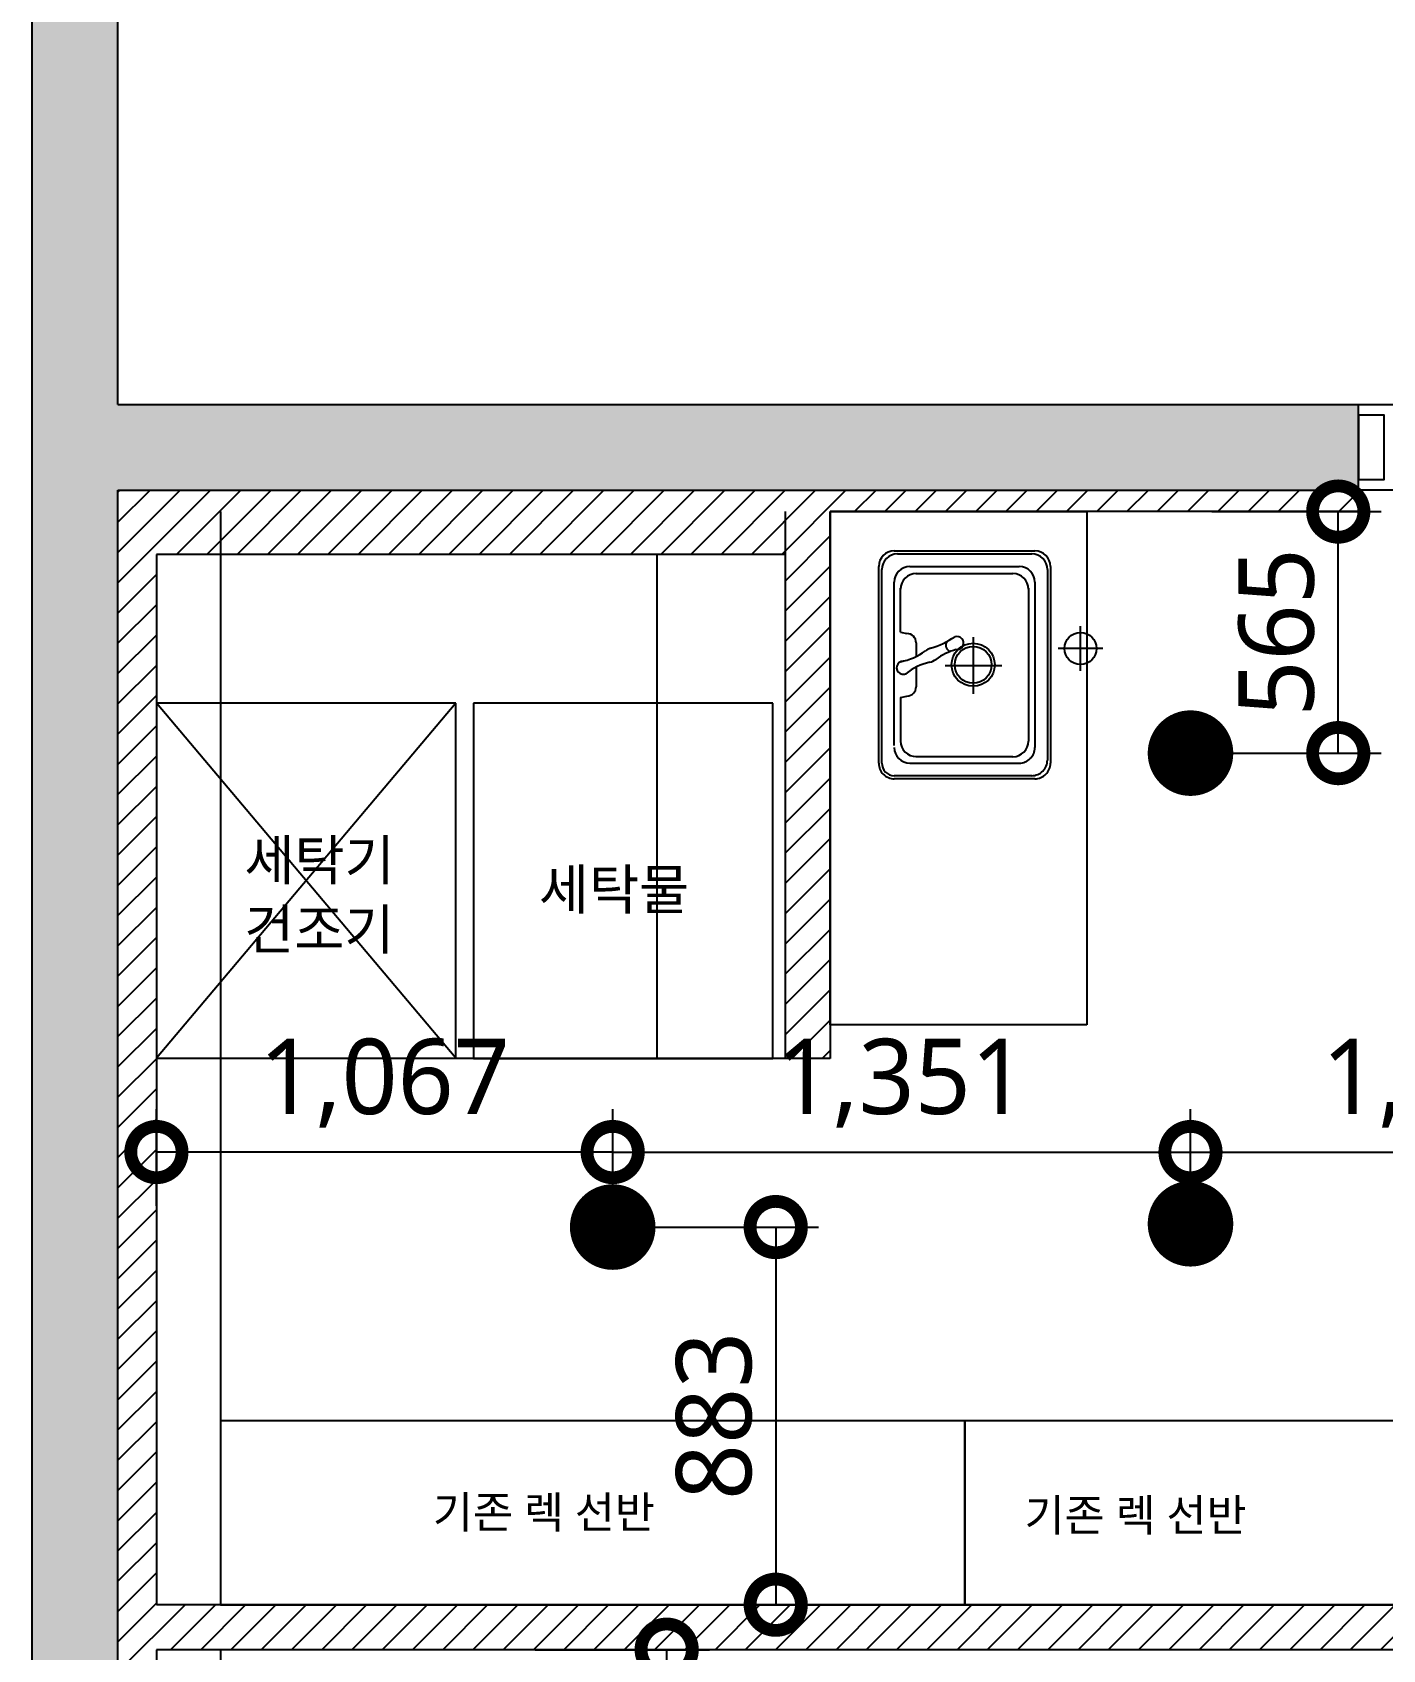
# Model space of a CAD drawing. Header units: metres. Extents: x 11578468 to 47831421, y -58341524 to -14256839.
# Drawn here: x 23742704 to 23745860, y -29037011 to -29033231 of the extents above; entities that cross this region are included whole.
import ezdxf

# ---------------------------------------------------------------- set-up
doc = ezdxf.new("R2010")
doc.units = ezdxf.units.M
doc.header["$LTSCALE"] = 50
doc.header["$MEASUREMENT"] = 0
doc.layers.get('0').update_dxf_attribs({"linetype": 'CONTINUOUS'})
doc.layers.get('DEFPOINTS').update_dxf_attribs({"linetype": 'CONTINUOUS'})
for name, color, linetype in [('03-TEXT', 3, 'CONTINUOUS'), ('CO-DOOR', 8, 'CONTINUOUS'), ('S-DIM', 7, 'CONTINUOUS'), ('wall', 3, 'CONTINUOUS')]:
    doc.layers.add(name, color=color, linetype=linetype)
doc.styles.add('DAWIN', font='NanumSquareR.ttf')
doc.styles.add('맑은 고딕', font='malgun.ttf')
doc.dimstyles.new('80', dxfattribs={"dimscale": 80, "dimtxt": 2.2, "dimasz": 3, "dimexe": 1.25, "dimexo": 0.625, "dimtad": 1, "dimdec": 0, "dimzin": 0, "dimdsep": 46, "dimlunit": 6, "dimtxsty": 'DAWIN', "dimblk1": 'DOTSMALL', "dimblk2": 'DOTSMALL', "dimsah": 1, "dimcen": 0.001, "dimclrd": 1, "dimclre": 1, "dimclrt": 3, "dimadec": 0, "dimazin": 0, "dimtfac": 1, "dimtdec": 0, "dimtix": 1, "dimtmove": 2, "dimatfit": 3, "dimldrblk": 'DOTSMALL', "dimfxl": 1.25, "dimtolj": 1, "dimtzin": 0, "dimarcsym": 0})
pattern_1 = [(45, (35200, -25360), (-35.35533906, 35.35533906), [])]

# ---------------------------------------------------------------- blocks, each defined once
blk = doc.blocks.new('슬하_전기')
at = {"layer": 'CO-DOOR'}
h = blk.add_hatch(color=256, dxfattribs=at)
h.dxf.hatch_style = 1
h.paths.add_polyline_path([(11573349.8, -14326146.7), (11557549.8, -14326146.7), (11557549.8, -14341751.7), (11557749.8, -14341751.7), (11557749.8, -14341136.7), (11557909.8, -14341136.7), (11557909.8, -14340351.7), (11557749.8, -14340351.7), (11557749.8, -14330996.7), (11560649.8, -14330996.7), (11560649.8, -14330796.7), (11557749.8, -14330796.7), (11557749.8, -14326346.7), (11560449.8, -14326346.7), (11560449.8, -14329796.7), (11560649.8, -14329796.7), (11560649.8, -14326346.7), (11565749.8, -14326346.7), (11565749.8, -14329396.7), (11565949.8, -14329396.7), (11565949.8, -14326346.7), (11569149.8, -14326346.7), (11569149.8, -14329396.7), (11569349.8, -14329396.7), (11569349.8, -14328646.7), (11569949.8, -14328646.7), (11569949.8, -14328557.2), (11569939.8, -14328557.2), (11569939.8, -14328517.2), (11569949.8, -14328446.7), (11569349.8, -14328446.7), (11569349.8, -14326346.7), (11571549.8, -14326346.7), (11571549.8, -14328446.7), (11570949.8, -14328446.7), (11570949.8, -14328517.2), (11570959.8, -14328517.2), (11570959.8, -14328571.7), (11570949.8, -14328571.7), (11570949.8, -14328646.7), (11571749.8, -14328646.7), (11571749.8, -14328151.7), (11574897.8, -14328151.7), (11574897.8, -14327746.7), (11571749.8, -14327746.7), (11571749.8, -14326346.7), (11573349.8, -14326346.7)])
h.paths.add_polyline_path([(11565549.8, -14330996.7), (11570049.8, -14330996.7), (11570049.8, -14330796.7), (11564799.8, -14330796.7), (11564799.8, -14330821.7), (11564799.8, -14330971.7), (11564799.8, -14330996.7), (11564799.8, -14331246.7), (11565549.8, -14331246.7)], flags=17)
h.paths.add_polyline_path([(11571829.8, -14330796.7), (11571549.8, -14330796.7), (11571049.8, -14330796.7), (11571049.8, -14330996.7), (11571049.8, -14331306.7), (11571829.8, -14331306.7)], flags=17)
h.paths.add_polyline_path([(11578227.8, -14326146.7), (11577349.8, -14326146.7), (11577349.8, -14326346.7), (11577349.8, -14326946.7), (11578027.8, -14326946.7), (11578027.8, -14327746.7), (11577547.8, -14327746.7), (11577547.8, -14328046.7), (11578027.8, -14328046.7), (11578027.8, -14328046.7), (11578227.8, -14328046.7)])
h.paths.add_polyline_path([(11578227.8, -14328896.7), (11578077.8, -14328896.7), (11578027.8, -14328896.7), (11578027.8, -14329646.7), (11578227.8, -14329646.7)])
h.paths.add_polyline_path([(11578227.8, -14330196.7), (11578077.8, -14330196.7), (11578027.8, -14330196.7), (11578027.8, -14330355.7), (11577465.8, -14330355.7), (11577465.8, -14331196.7), (11578027.8, -14331196.7), (11578027.8, -14331296.7), (11578227.8, -14331296.7)])
h.paths.add_polyline_path([(11578227.8, -14332526.7), (11578077.8, -14332526.7), (11578027.8, -14332526.7), (11578027.8, -14333091.7), (11578227.8, -14333091.7)])
h.paths.add_polyline_path([(11577949.8, -14337701.7), (11577349.8, -14337701.7), (11577349.8, -14338401.7), (11577949.8, -14338401.7)])
h.paths.add_polyline_path([(11572906.8, -14340321.7), (11572426.8, -14340321.7), (11572426.8, -14341101.7), (11572906.8, -14341101.7)], flags=17)
h.paths.add_polyline_path([(11565399.8, -14340036.7), (11564914.8, -14340036.7), (11564914.8, -14340811.7), (11565399.8, -14340811.7)], flags=17)
h = blk.add_hatch(dxfattribs=at)
h.set_pattern_fill('_USER', color=256, scale=50, angle=45, pattern_type=0)
h.set_pattern_definition(pattern_1)
h.paths.add_polyline_path([(11563603.8, -14330996.7), (11563498.8, -14330996.7), (11563498.8, -14333601.7), (11563398.8, -14333601.7), (11563398.8, -14333706.7), (11563498.8, -14333706.7), (11563603.8, -14333706.7)])
h.paths.add_polyline_path([(11559696, -14329805.8), (11559995, -14329805.8), (11559995, -14329603.3), (11559696, -14329603.3)])
h.paths.add_polyline_path([(11567716.8, -14333601.7), (11567616.8, -14333601.7), (11567616.8, -14333706.7), (11567716.8, -14333706.7), (11567821.8, -14333706.7), (11567821.8, -14331376.7), (11567807.3, -14331376.7, -1), (11567732.3, -14331376.7)], flags=17)
h = blk.add_hatch(dxfattribs=at)
h.set_pattern_fill('_USER', color=256, scale=50, angle=45, pattern_type=0)
h.set_pattern_definition(pattern_1)
h.paths.add_polyline_path([(11557839.8, -14333601.7), (11557839.8, -14331146.7), (11559309.8, -14331146.7), (11559309.8, -14332324.7), (11559414.8, -14332324.7), (11559414.8, -14331046.7), (11560649.8, -14331046.7), (11560649.8, -14330996.7), (11557749.8, -14330996.7), (11557749.8, -14340351.7), (11557909.8, -14340351.7), (11557909.8, -14341136.7), (11557749.8, -14341136.7), (11557749.8, -14341551.7), (11557819.8, -14341551.7), (11557819.8, -14341206.7), (11557979.8, -14341206.7), (11557979.8, -14340281.7), (11557839.8, -14340281.7), (11557839.8, -14338131.7), (11559536.8, -14338131.7), (11559536.8, -14338026.7), (11557839.8, -14338026.7), (11557839.8, -14333706.7), (11560860.8, -14333706.7), (11560860.8, -14333806.7), (11560965.8, -14333806.7), (11560965.8, -14333706.7), (11562498.8, -14333706.7), (11562498.8, -14333601.7)])
for p, q in [((11557549.8, -14341751.7), (11557549.8, -14326146.7)), ((11557749.8, -14330796.7), (11557749.8, -14326346.7)), ((11557749.8, -14330796.7), (11560649.8, -14330796.7)), ((11560649.8, -14330996.7), (11560649.8, -14330796.7)), ((11557749.8, -14340351.7), (11557749.8, -14330996.7)), ((11557749.8, -14330996.7), (11560649.8, -14330996.7)), ((11558743.7, -14330996.7), (11558743.7, -14330996.7)), ((11559309.8, -14331046.7), (11559309.8, -14332324.7)), ((11559414.8, -14331046.7), (11559414.8, -14332324.7)), ((11559414.8, -14332246.7), (11559414.8, -14331046.7)), ((11559414.8, -14331046.7), (11560014.8, -14331046.7)), ((11560014.8, -14331046.7), (11560014.8, -14332246.7)), ((11559009.8, -14331146.7), (11559009.8, -14332324.7)), ((11559564.6, -14331138.5), (11559893.2, -14331138.5)), ((11559571.9, -14331145.8), (11559885.9, -14331145.8)), ((11559528.1, -14331634.8), (11559528.1, -14331175)), ((11559535.4, -14331634.8), (11559535.4, -14331182.3)), ((11559601.1, -14331175), (11559856.7, -14331175)), ((11559922.4, -14331182.3), (11559922.4, -14331627.5)), ((11559929.7, -14331175), (11559929.7, -14331634.8)), ((11559564.6, -14331593.1), (11559564.6, -14331211.5)), ((11559579.2, -14331328.2), (11559579.2, -14331226.1)), ((11559615.3, -14331191.7), (11559841.7, -14331191.7)), ((11559878.6, -14331226.1), (11559878.6, -14331583)), ((11559893.2, -14331211.5), (11559893.2, -14331598.3)), ((11559579.2, -14331328.2), (11559593.8, -14331331.9)), ((11559749.5, -14331472.5), (11559749.5, -14331340)), ((11559999.8, -14331419.2), (11559999.8, -14331314.2)), ((11559615.7, -14331353.8), (11559615.7, -14331385.1)), ((11560052.3, -14331366.7), (11559947.3, -14331366.7)), ((11559615.7, -14331410), (11559615.7, -14331456.7)), ((11559683.3, -14331406.2), (11559815.8, -14331406.2)), ((11559579.2, -14331481.6), (11559593.8, -14331477.9)), ((11559579.2, -14331481.6), (11559579.2, -14331583.6)), ((11558539.8, -14331494.2), (11557839.8, -14331494.2)), ((11557839.8, -14331494.2), (11557839.8, -14332324.2)), ((11558539.8, -14331494.2), (11557839.8, -14332324.2)), ((11558539.8, -14332324.2), (11557839.8, -14331494.2)), ((11558539.8, -14332324.2), (11558539.8, -14331494.2)), ((11559280.7, -14331494.7), (11558580.7, -14331494.7)), ((11558580.7, -14331494.7), (11558580.7, -14332324.7)), ((11559280.7, -14332324.7), (11559280.7, -14331494.7)), ((11559601.1, -14331634.8), (11559856.7, -14331634.8)), ((11559615.3, -14331619.5), (11559841.7, -14331619.5)), ((11559885.9, -14331664), (11559564.6, -14331664)), ((11559893.2, -14331671.3), (11559564.6, -14331671.3)), ((11560014.8, -14332246.7), (11559414.8, -14332246.7)), ((11557839.8, -14332324.2), (11558539.8, -14332324.2)), ((11559309.8, -14332324.7), (11557839.8, -14332324.7)), ((11558580.7, -14332324.7), (11559280.7, -14332324.7)), ((11559729.8, -14333171.7), (11557989.8, -14333171.7)), ((11557989.8, -14333171.7), (11557989.8, -14333601.7)), ((11559729.8, -14333601.7), (11559729.8, -14333171.7)), ((11560734.8, -14333171.7), (11559729.8, -14333171.7)), ((11559729.8, -14333171.7), (11559729.8, -14333601.7)), ((11557749.8, -14333496.7), (11557749.8, -14333496.7)), ((11557749.8, -14333596.7), (11557749.8, -14333596.7)), ((11557989.8, -14333601.7), (11559729.8, -14333601.7)), ((11559729.8, -14333601.7), (11560734.8, -14333601.7))]:
    blk.add_line(p, q, dxfattribs=at)
for points in [[(11560649.8, -14330796.7), (11564799.8, -14330796.7), (11564799.8, -14330996.7), (11560649.8, -14330996.7)], [(11560649.8, -14330971.7), (11560709.8, -14330971.7), (11560709.8, -14330821.7), (11560649.8, -14330821.7)]]:
    blk.add_lwpolyline(points, close=True, dxfattribs=at)
for points in [[(11560649.8, -14330996.7), (11560649.8, -14331046.7), (11559414.8, -14331046.7)], [(11557989.8, -14331046.7), (11557989.8, -14333601.7)], [(11559309.8, -14331146.7), (11557839.8, -14331146.7)], [(11557839.8, -14331146.7), (11557839.8, -14333601.7)], [(11559414.8, -14332324.7), (11559309.8, -14332324.7)], [(11562498.8, -14333601.7), (11557839.8, -14333601.7)], [(11560860.8, -14333706.7), (11557839.8, -14333706.7)], [(11557839.8, -14333706.7), (11557839.8, -14338026.7)], [(11557989.8, -14333706.7), (11557989.8, -14338026.7)]]:
    blk.add_lwpolyline(points, dxfattribs=at)
blk.add_circle((11559999.8, -14331366.7), 37.5, dxfattribs=at)
for centre, major_axis, start_param, end_param in [((11559564.6, -14331175), (25.8, 25.8), 0.785398, 2.356194), ((11559571.9, -14331182.3), (-25.8, 25.8), -0.785398, 0.785398), ((11559885.9, -14331182.3), (-25.8, 25.8), 3.926991, 5.497787), ((11559893.2, -14331175), (-25.8, 25.8), 3.926991, 5.497787), ((11559601.1, -14331211.5), (25.8, 25.8), 0.785398, 2.356194), ((11559856.7, -14331211.5), (25.8, 25.8), 5.497787, 7.068583), ((11559615.7, -14331228.2), (-25.8, 25.8), -0.785398, 0.785398), ((11559841.7, -14331228.2), (-25.8, 25.8), 3.926991, 5.497787), ((11559593.8, -14331353.8), (15.5, 15.5), 5.497787, 7.068583), ((11559590, -14331167.2), (188.1, 87.8), 4.564448, 4.869089), ((11559711, -14331354), (10.9, 10.9), 3.83032, 7.384893), ((11559552.9, -14331257.7), (130.6, 56.6), 4.487831, 4.939146), ((11559660.1, -14331403.1), (-27.2, 27.2), -0.49653, -0.149859), ((11559745.8, -14331506.9), (100.6, 100.6), 1.043672, 1.419325), ((11559700.1, -14331358.9), (10.9, 10.9), 1.800231, 3.63701), ((11559748.9, -14331404.8), (-35.6, 35.6), -0.785398, 5.497787), ((11559748.9, -14331404.8), (42.3, 8.1), 1.381641, 7.664826), ((11559585.3, -14331411.5), (4.5, 14.7), 0.284328, 4.299638), ((11559679.9, -14331537.2), (100.6, 100.6), 1.014724, 1.458889), ((11559638.8, -14331361.2), (27.2, 27.2), 4.156317, 4.560918), ((11559593.8, -14331456), (15.5, 15.5), 3.926991, 5.497787), ((11559601.1, -14331598.3), (-25.8, 25.8), 0.785398, 2.356194), ((11559615.7, -14331583), (-25.8, 25.8), 0.785398, 2.356194), ((11559841.4, -14331582.4), (26.3, 26.3), 3.934504, 5.479647), ((11559856.7, -14331598.3), (-25.8, 25.8), 2.356194, 3.926991), ((11559564.6, -14331634.8), (25.8, 25.8), 2.356194, 3.926991), ((11559564.6, -14331634.8), (20.7, 20.7), 2.356194, 3.926991), ((11559885.9, -14331627.5), (-25.8, 25.8), 2.356194, 3.926991), ((11559893.2, -14331634.8), (-25.8, 25.8), 2.356194, 3.926991)]:
    blk.add_ellipse(centre, major_axis=major_axis, ratio=1, start_param=start_param, end_param=end_param, dxfattribs=at)
at = {"layer": 'CO-DOOR', "style": '맑은 고딕'}
for s, p in [('세탁기', (11558045.4, -14331908.2)), ('세탁물', (11558733.8, -14331976.5)), ('건조기', (11558044.8, -14332069.7))]:
    blk.add_text(s, height=93.33, rotation=360, dxfattribs=at).set_placement(p)
for p in [(11558486.1, -14333422.8), (11559869, -14333429.7)]:
    blk.add_text('기존 렉 선반', height=74.67, dxfattribs=at).set_placement(p)
blk = doc.blocks.new('6dlscl')
at = {"layer": '03-TEXT', "color": 10, "const_width": 100}
blk.add_lwpolyline([(11557221.8, -14273734, 1), (11557221.8, -14273834, 1)], format="xyb", close=True, dxfattribs=at)
blk = doc.blocks.new('_DOTSMALL')
at = {"color": 0, "linetype": 'ByBlock', "const_width": 0.5}
blk.add_lwpolyline([(-0.0625, 0, 1), (0.0625, 0, 1)], format="xyb", close=True, dxfattribs=at)
blk = doc.blocks.new('*D2657')
at = {"layer": 'DEFPOINTS', "color": 0}
for p in [(23744060.3, -29036022.9), (23744060.3, -29036905.6), (23744441.4, -29036905.6)]:
    blk.add_point(p, dxfattribs=at)
at = {"layer": 'S-DIM', "color": 1, "lineweight": -2, "ltscale": 10}
for p, q in [((23744110.3, -29036022.9), (23744541.4, -29036022.9)), ((23744441.4, -29036022.9), (23744441.4, -29036905.6)), ((23744110.3, -29036905.6), (23744541.4, -29036905.6))]:
    blk.add_line(p, q, dxfattribs=at)
at = {"layer": 'S-DIM', "color": 1, "lineweight": -2, "xscale": 240, "yscale": 240, "zscale": 240}
for p, rotation in [((23744441.4, -29036022.9), 90), ((23744441.4, -29036905.6), 270)]:
    blk.add_blockref('_DOTSMALL', p, dxfattribs=dict(at, rotation=rotation))
at = {"layer": 'S-DIM', "color": 3, "ltscale": 10, "insert": (23744297.5, -29036464.2), "char_height": 176, "attachment_point": 5, "rotation": 90, "style": 'DAWIN'}
blk.add_mtext('\\A1;883', dxfattribs=at)
blk = doc.blocks.new('*D2658')
at = {"layer": 'DEFPOINTS', "color": 0}
for p in [(23745410.8, -29034350.6), (23745756.1, -29034350.6), (23745410.8, -29034915.2)]:
    blk.add_point(p, dxfattribs=at)
at = {"layer": 'S-DIM', "color": 1, "lineweight": -2, "ltscale": 10}
for p, q in [((23745460.8, -29034350.6), (23745856.1, -29034350.6)), ((23745756.1, -29034915.2), (23745756.1, -29034350.6)), ((23745460.8, -29034915.2), (23745856.1, -29034915.2))]:
    blk.add_line(p, q, dxfattribs=at)
at = {"layer": 'S-DIM', "color": 1, "lineweight": -2, "xscale": 240, "yscale": 240, "zscale": 240}
for p, rotation in [((23745756.1, -29034350.6), 90), ((23745756.1, -29034915.2), 270)]:
    blk.add_blockref('_DOTSMALL', p, dxfattribs=dict(at, rotation=rotation))
at = {"layer": 'S-DIM', "color": 3, "ltscale": 10, "insert": (23745612.2, -29034632.9), "char_height": 176, "attachment_point": 5, "rotation": 90, "style": 'DAWIN'}
blk.add_mtext('\\A1;565', dxfattribs=at)
blk = doc.blocks.new('*D2659')
at = {"layer": 'DEFPOINTS', "color": 0}
for p in [(23746610.8, -29035847.6), (23745410.8, -29036015.2), (23746610.8, -29036015.2)]:
    blk.add_point(p, dxfattribs=at)
at = {"layer": 'S-DIM', "color": 1, "lineweight": -2, "ltscale": 10}
for p, q in [((23745410.8, -29035965.2), (23745410.8, -29035747.6)), ((23746610.8, -29035965.2), (23746610.8, -29035747.6)), ((23745410.8, -29035847.6), (23746610.8, -29035847.6))]:
    blk.add_line(p, q, dxfattribs=at)
at = {"layer": 'S-DIM', "color": 1, "lineweight": -2, "xscale": 240, "yscale": 240, "zscale": 240, "rotation": 180}
blk.add_blockref('_DOTSMALL', (23745410.8, -29035847.6), dxfattribs=at)
at = {"layer": 'S-DIM', "color": 1, "lineweight": -2, "xscale": 240, "yscale": 240, "zscale": 240}
blk.add_blockref('_DOTSMALL', (23746610.8, -29035847.6), dxfattribs=at)
at = {"layer": 'S-DIM', "color": 3, "ltscale": 10, "insert": (23746010.8, -29035686.7), "char_height": 176, "attachment_point": 5, "style": 'DAWIN'}
blk.add_mtext('\\A1;1,200', dxfattribs=at)
blk = doc.blocks.new('*D2660')
at = {"layer": 'DEFPOINTS', "color": 0}
for p in [(23745410.8, -29035847.6), (23744060.3, -29036022.9), (23745410.8, -29036015.2)]:
    blk.add_point(p, dxfattribs=at)
at = {"layer": 'S-DIM', "color": 1, "lineweight": -2, "ltscale": 10}
for p, q in [((23744060.3, -29035972.9), (23744060.3, -29035747.6)), ((23745410.8, -29035965.2), (23745410.8, -29035747.6)), ((23744060.3, -29035847.6), (23745410.8, -29035847.6))]:
    blk.add_line(p, q, dxfattribs=at)
at = {"layer": 'S-DIM', "color": 1, "lineweight": -2, "xscale": 240, "yscale": 240, "zscale": 240, "rotation": 180}
blk.add_blockref('_DOTSMALL', (23744060.3, -29035847.6), dxfattribs=at)
at = {"layer": 'S-DIM', "color": 1, "lineweight": -2, "xscale": 240, "yscale": 240, "zscale": 240}
blk.add_blockref('_DOTSMALL', (23745410.8, -29035847.6), dxfattribs=at)
at = {"layer": 'S-DIM', "color": 3, "ltscale": 10, "insert": (23744735.5, -29035686.7), "char_height": 176, "attachment_point": 5, "style": 'DAWIN'}
blk.add_mtext('\\A1;1,351', dxfattribs=at)
blk = doc.blocks.new('*D2661')
at = {"layer": 'DEFPOINTS', "color": 0}
for p in [(23742993.8, -29035847.6), (23742993.8, -29036022.9), (23744060.3, -29036022.9)]:
    blk.add_point(p, dxfattribs=at)
at = {"layer": 'S-DIM', "color": 1, "lineweight": -2, "ltscale": 10}
for p, q in [((23742993.8, -29035972.9), (23742993.8, -29035747.6)), ((23744060.3, -29035972.9), (23744060.3, -29035747.6)), ((23744060.3, -29035847.6), (23742993.8, -29035847.6))]:
    blk.add_line(p, q, dxfattribs=at)
at = {"layer": 'S-DIM', "color": 1, "lineweight": -2, "xscale": 240, "yscale": 240, "zscale": 240, "rotation": 180}
blk.add_blockref('_DOTSMALL', (23742993.8, -29035847.6), dxfattribs=at)
at = {"layer": 'S-DIM', "color": 1, "lineweight": -2, "xscale": 240, "yscale": 240, "zscale": 240}
blk.add_blockref('_DOTSMALL', (23744060.3, -29035847.6), dxfattribs=at)
at = {"layer": 'S-DIM', "color": 3, "ltscale": 10, "insert": (23743527, -29035686.7), "char_height": 176, "attachment_point": 5, "style": 'DAWIN'}
blk.add_mtext('\\A1;1,067', dxfattribs=at)
blk = doc.blocks.new('*D2746')
at = {"layer": 'DEFPOINTS', "color": 0}
for p in [(23743829.3, -29037010.6), (23744186.5, -29037010.6), (23743829.3, -29037670.6)]:
    blk.add_point(p, dxfattribs=at)
at = {"layer": 'S-DIM', "color": 1, "lineweight": -2, "ltscale": 10}
for p, q in [((23743879.3, -29037010.6), (23744286.5, -29037010.6)), ((23744186.5, -29037670.6), (23744186.5, -29037010.6)), ((23743879.3, -29037670.6), (23744286.5, -29037670.6))]:
    blk.add_line(p, q, dxfattribs=at)
at = {"layer": 'S-DIM', "color": 1, "lineweight": -2, "xscale": 240, "yscale": 240, "zscale": 240}
for p, rotation in [((23744186.5, -29037010.6), 90), ((23744186.5, -29037670.6), 270)]:
    blk.add_blockref('_DOTSMALL', p, dxfattribs=dict(at, rotation=rotation))
at = {"layer": 'S-DIM', "color": 3, "ltscale": 10, "insert": (23744042.6, -29037340.6), "char_height": 176, "attachment_point": 5, "rotation": 90, "style": 'DAWIN'}
blk.add_mtext('\\A1;660', dxfattribs=at)

msp = doc.modelspace()

# ---------------------------------------------------------------- block references
for p in [(12188189, -14761131.2), (12188189, -14762231.2), (12186838.5, -14762238.9)]:
    msp.add_blockref('6dlscl', p)
at = {"layer": 'wall'}
msp.add_blockref('슬하_전기', (12185153.9, -14703303.9), dxfattribs=at)

# ---------------------------------------------------------------- dimensions: what is measured, and where the dimension line sits
at = {"layer": 'S-DIM', "ltscale": 10}
for base, p1, p2, picture, middle in [((23745756.1, -29034350.6), (23745410.8, -29034915.2), (23745410.8, -29034350.6), '*D2658', (23745612.2, -29034632.9)), ((23744441.4, -29036905.6), (23744060.3, -29036022.9), (23744060.3, -29036905.6), '*D2657', (23744297.5, -29036464.2)), ((23744186.5, -29037010.6), (23743829.3, -29037670.6), (23743829.3, -29037010.6), '*D2746', (23744042.6, -29037340.6))]:
    dim = msp.add_linear_dim(base=base, p1=p1, p2=p2, angle=90, dimstyle='80', dxfattribs=at)
    dim.commit()
    dim.dimension.update_dxf_attribs({"geometry": picture, "text_midpoint": middle})
for base, p1, p2, picture, middle in [((23742993.7942109, -29035847.6244453), (23744060.2942109, -29036022.9047642), (23742993.7942109, -29036022.9047642), '*D2661', (23743527.0442109, -29035686.6515494)), ((23745410.7942109, -29035847.6244453), (23744060.2942109, -29036022.9047642), (23745410.7942109, -29036015.2391446), '*D2660', (23744735.5442109, -29035686.6515494)), ((23746610.8, -29035847.6), (23745410.8, -29036015.2), (23746610.8, -29036015.2), '*D2659', (23746010.8, -29035686.7))]:
    dim = msp.add_linear_dim(base=base, p1=p1, p2=p2, dimstyle='80', dxfattribs=at)
    dim.commit()
    dim.dimension.update_dxf_attribs({"geometry": picture, "text_midpoint": middle})

doc.saveas('drawing.dxf')
